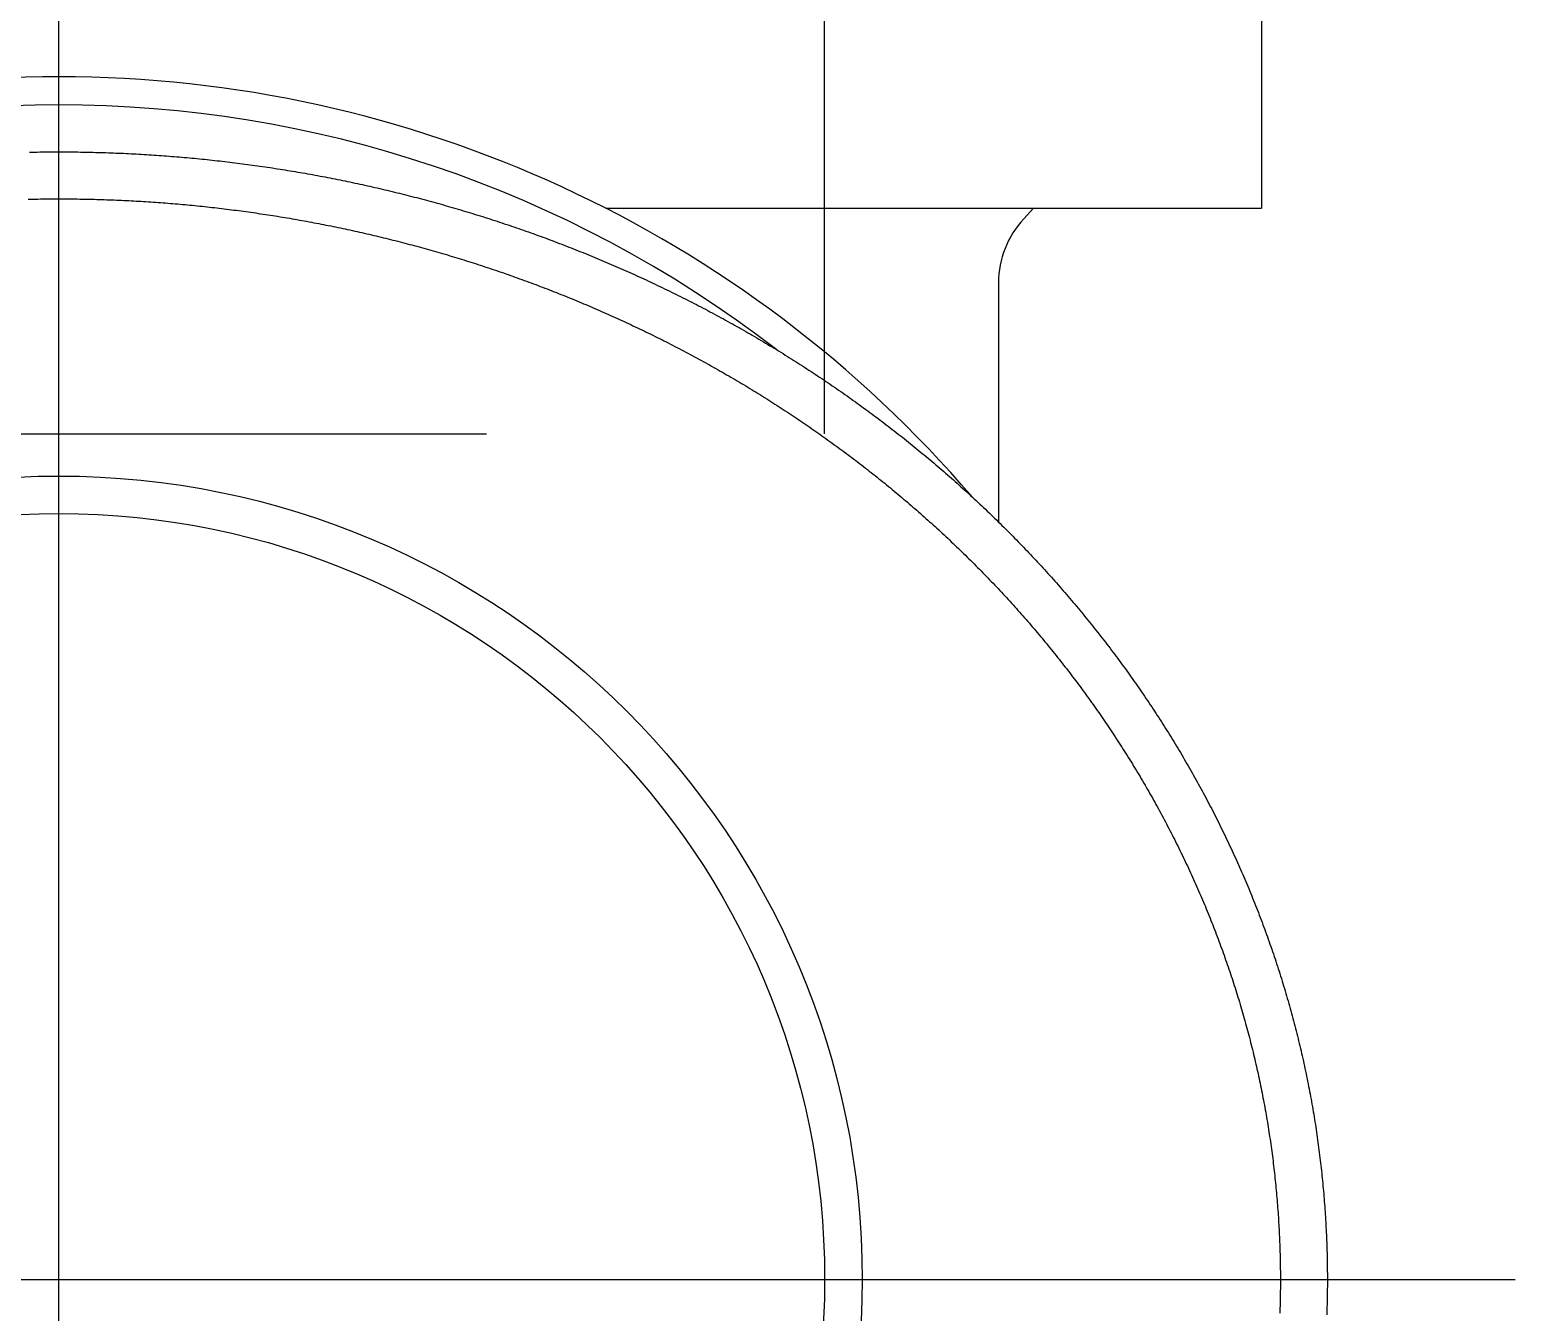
# Model space of a CAD drawing. Extents: x -38 to 89, y -36 to 36.
# Drawn here: x 73.22 to 89.03, y -0.35 to 13.3 of the extents above; entities that cross this region are included whole.
import ezdxf

# ---------------------------------------------------------------- set-up
doc = ezdxf.new("R2010")
doc.units = 0
doc.linetypes.add('CENTER', pattern=[50.8, 31.75, -6.35, 6.35, -6.35])
doc.linetypes.add('DASHED', pattern=[19.05, 12.7, -6.35])
doc.layers.get('0').update_dxf_attribs({"linetype": 'CONTINUOUS'})
doc.layers.add('CENTER', color=1, linetype='CENTER')

msp = doc.modelspace()

# ---------------------------------------------------------------- linework, layer by layer
at = {"color": 3, "linetype": 'DASHED'}
for p, q in [((81.683636, 9), (81.683636, 33.6)), ((65.383636, 9), (81.683636, 9))]:
    msp.add_line(p, q, dxfattribs=at)
at = {"color": 7, "linetype": 'CONTINUOUS'}
for p, q in [((86.333636, 18.6), (86.333636, 11.4)), ((79.354289, 11.4), (86.333636, 11.4)), ((83.80258, 11.288155), (83.906969, 11.4)), ((83.533636, 10.605837), (83.533636, 8.061492))]:
    msp.add_line(p, q, dxfattribs=at)
at = {"color": 7}
for points in [[(73.223, 11.9968, 0), (73.25, 11.9973, 0), (73.277, 11.9978, 0), (73.304, 11.9983, 0), (73.331, 11.9986, 0), (73.358, 11.999, 0), (73.385, 11.9993, 0), (73.4121, 11.9995, 0), (73.4391, 11.9997, 0), (73.4661, 11.9998, 0), (73.4931, 11.9999, 0), (73.5201, 12, 0), (73.5471, 12, 0), (73.5742, 11.9999, 0), (73.6012, 11.9998, 0), (73.6282, 11.9997, 0), (73.6552, 11.9995, 0), (73.6822, 11.9993, 0), (73.7092, 11.999, 0), (73.7363, 11.9986, 0), (73.7633, 11.9983, 0), (73.7903, 11.9978, 0), (73.8173, 11.9973, 0), (73.8443, 11.9968, 0), (73.8713, 11.9962, 0), (73.8983, 11.9956, 0), (73.9253, 11.9949, 0), (73.9523, 11.9942, 0), (73.9794, 11.9935, 0), (74.0064, 11.9926, 0), (74.0334, 11.9918, 0), (74.0604, 11.9909, 0), (74.0874, 11.9899, 0), (74.1144, 11.9889, 0), (74.1414, 11.9878, 0), (74.1683, 11.9867, 0), (74.1953, 11.9856, 0), (74.2223, 11.9844, 0), (74.2493, 11.9831, 0), (74.2763, 11.9818, 0), (74.3033, 11.9805, 0), (74.3303, 11.9791, 0), (74.3572, 11.9776, 0), (74.3842, 11.9762, 0), (74.4112, 11.9746, 0), (74.4382, 11.973, 0), (74.4651, 11.9714, 0), (74.4921, 11.9697, 0), (74.5191, 11.968, 0), (74.546, 11.9662, 0), (74.573, 11.9644, 0), (74.5999, 11.9625, 0), (74.6269, 11.9606, 0), (74.6538, 11.9586, 0), (74.6808, 11.9566, 0), (74.7077, 11.9545, 0), (74.7346, 11.9524, 0), (74.7616, 11.9503, 0), (74.7885, 11.948, 0), (74.8154, 11.9458, 0), (74.8423, 11.9435, 0), (74.8692, 11.9411, 0), (74.8962, 11.9387, 0), (74.9231, 11.9363, 0), (74.95, 11.9338, 0), (74.9769, 11.9312, 0), (75.0037, 11.9286, 0), (75.0306, 11.926, 0), (75.0575, 11.9233, 0), (75.0844, 11.9206, 0), (75.1113, 11.9178, 0), (75.1381, 11.9149, 0), (75.165, 11.9121, 0), (75.1918, 11.9091, 0), (75.2187, 11.9062, 0), (75.2455, 11.9031, 0), (75.2724, 11.9, 0), (75.2992, 11.8969, 0), (75.3261, 11.8938, 0), (75.3529, 11.8905, 0), (75.3797, 11.8873, 0), (75.4065, 11.884, 0), (75.4333, 11.8806, 0), (75.4601, 11.8772, 0), (75.4869, 11.8737, 0), (75.5137, 11.8702, 0), (75.5405, 11.8667, 0), (75.5673, 11.8631, 0), (75.594, 11.8594, 0), (75.6208, 11.8557, 0), (75.6475, 11.852, 0), (75.6743, 11.8482, 0), (75.701, 11.8443, 0), (75.7278, 11.8404, 0), (75.7545, 11.8365, 0), (75.7812, 11.8325, 0), (75.8079, 11.8285, 0), (75.8346, 11.8244, 0), (75.8613, 11.8203, 0), (75.888, 11.8161, 0), (75.9147, 11.8119, 0), (75.9414, 11.8076, 0), (75.9681, 11.8033, 0), (75.9947, 11.7989, 0), (76.0214, 11.7945, 0), (76.048, 11.79, 0), (76.0746, 11.7855, 0), (76.1013, 11.781, 0), (76.1279, 11.7763, 0), (76.1545, 11.7717, 0), (76.1811, 11.767, 0), (76.2077, 11.7622, 0), (76.2343, 11.7574, 0), (76.2609, 11.7526, 0), (76.2874, 11.7477, 0), (76.314, 11.7427, 0), (76.3406, 11.7378, 0), (76.3671, 11.7327, 0), (76.3936, 11.7276, 0), (76.4202, 11.7225, 0), (76.4467, 11.7173, 0), (76.4732, 11.7121, 0), (76.4997, 11.7068, 0), (76.5262, 11.7015, 0), (76.5526, 11.6961, 0), (76.5791, 11.6907, 0), (76.6056, 11.6852, 0), (76.632, 11.6797, 0), (76.6585, 11.6741, 0), (76.6849, 11.6685, 0), (76.7113, 11.6628, 0), (76.7377, 11.6571, 0), (76.7641, 11.6514, 0), (76.7905, 11.6456, 0), (76.8169, 11.6397, 0), (76.8432, 11.6338, 0), (76.8696, 11.6279, 0), (76.8959, 11.6219, 0), (76.9223, 11.6158, 0), (76.9486, 11.6097, 0), (76.9749, 11.6036, 0), (77.0012, 11.5974, 0), (77.0275, 11.5912, 0), (77.0538, 11.5849, 0), (77.08, 11.5785, 0), (77.1063, 11.5722, 0), (77.1325, 11.5657, 0), (77.1588, 11.5593, 0), (77.185, 11.5527, 0), (77.2112, 11.5462, 0), (77.2374, 11.5395, 0), (77.2636, 11.5329, 0), (77.2898, 11.5262, 0), (77.3159, 11.5194, 0), (77.3421, 11.5126, 0), (77.3682, 11.5057, 0), (77.3943, 11.4988, 0), (77.4205, 11.4919, 0), (77.4466, 11.4849, 0), (77.4726, 11.4778, 0), (77.4987, 11.4707, 0), (77.5248, 11.4636, 0), (77.5508, 11.4564, 0), (77.5769, 11.4492, 0), (77.6029, 11.4419, 0), (77.6289, 11.4345, 0), (77.6549, 11.4272, 0), (77.6809, 11.4197, 0), (77.7069, 11.4122, 0), (77.7328, 11.4047, 0), (77.7588, 11.3971, 0), (77.7847, 11.3895, 0), (77.8106, 11.3819, 0), (77.8365, 11.3741, 0), (77.8624, 11.3664, 0), (77.8883, 11.3586, 0), (77.9141, 11.3507, 0), (77.94, 11.3428, 0), (77.9658, 11.3348, 0), (77.9916, 11.3268, 0), (78.0174, 11.3188, 0), (78.0432, 11.3107, 0), (78.069, 11.3025, 0), (78.0948, 11.2944, 0), (78.1205, 11.2861, 0), (78.1462, 11.2778, 0), (78.172, 11.2695, 0), (78.1977, 11.2611, 0), (78.2233, 11.2527, 0), (78.249, 11.2442, 0), (78.2747, 11.2357, 0), (78.3003, 11.2271, 0), (78.3259, 11.2185, 0), (78.3516, 11.2098, 0), (78.3771, 11.2011, 0), (78.4027, 11.1923, 0), (78.4283, 11.1835, 0), (78.4538, 11.1746, 0), (78.4794, 11.1657, 0), (78.5049, 11.1568, 0), (78.5304, 11.1478, 0), (78.5559, 11.1387, 0), (78.5813, 11.1296, 0), (78.6068, 11.1205, 0), (78.6322, 11.1113, 0), (78.6576, 11.102, 0), (78.683, 11.0927, 0), (78.7084, 11.0834, 0), (78.7338, 11.074, 0), (78.7591, 11.0646, 0), (78.7845, 11.0551, 0), (78.8098, 11.0456, 0), (78.8351, 11.036, 0), (78.8604, 11.0264, 0), (78.8856, 11.0167, 0), (78.9109, 11.007, 0), (78.9361, 10.9972, 0), (78.9613, 10.9874, 0), (78.9865, 10.9775, 0), (79.0117, 10.9676, 0), (79.0369, 10.9577, 0), (79.062, 10.9477, 0), (79.0871, 10.9376, 0), (79.1122, 10.9275, 0), (79.1373, 10.9174, 0), (79.1624, 10.9072, 0), (79.1875, 10.8969, 0), (79.2125, 10.8867, 0), (79.2375, 10.8763, 0), (79.2625, 10.8659, 0), (79.2875, 10.8555, 0), (79.3124, 10.845, 0), (79.3374, 10.8345, 0), (79.3623, 10.8239, 0), (79.3872, 10.8133, 0), (79.4121, 10.8026, 0), (79.437, 10.7919, 0), (79.4618, 10.7811, 0), (79.4866, 10.7703, 0), (79.5114, 10.7595, 0), (79.5362, 10.7485, 0), (79.561, 10.7376, 0), (79.5857, 10.7266, 0), (79.6105, 10.7155, 0), (79.6352, 10.7044, 0), (79.6599, 10.6933, 0), (79.6845, 10.6821, 0), (79.7092, 10.6708, 0), (79.7338, 10.6596, 0), (79.7584, 10.6482, 0), (79.783, 10.6368, 0), (79.8076, 10.6254, 0), (79.8321, 10.6139, 0), (79.8566, 10.6024, 0), (79.8811, 10.5908, 0), (79.9056, 10.5792, 0), (79.9301, 10.5675, 0), (79.9545, 10.5558, 0), (79.979, 10.544, 0), (80.0034, 10.5322, 0), (80.0277, 10.5204, 0), (80.0521, 10.5084, 0), (80.0764, 10.4965, 0), (80.1008, 10.4845, 0), (80.1251, 10.4724, 0), (80.1493, 10.4603, 0), (80.1736, 10.4482, 0), (80.1978, 10.436, 0), (80.222, 10.4237, 0), (80.2462, 10.4114, 0), (80.2704, 10.3991, 0), (80.2945, 10.3867, 0), (80.3186, 10.3743, 0), (80.3427, 10.3618, 0), (80.3668, 10.3493, 0), (80.3909, 10.3367, 0), (80.4149, 10.3241, 0), (80.4389, 10.3114, 0), (80.4629, 10.2987, 0), (80.4868, 10.2859, 0), (80.5108, 10.2731, 0), (80.5347, 10.2602, 0), (80.5586, 10.2473, 0), (80.5824, 10.2344, 0), (80.6063, 10.2214, 0), (80.6301, 10.2083, 0), (80.6539, 10.1952, 0), (80.6777, 10.182, 0), (80.7014, 10.1689, 0), (80.7251, 10.1556, 0), (80.7488, 10.1423, 0), (80.7725, 10.129, 0), (80.7961, 10.1156, 0), (80.8198, 10.1022, 0), (80.8434, 10.0887, 0), (80.8669, 10.0752, 0), (80.8905, 10.0616, 0), (80.914, 10.048, 0), (80.9375, 10.0343, 0), (80.961, 10.0206, 0), (80.9844, 10.0068, 0), (81.0078, 9.99303, 0), (81.0312, 9.97917, 0), (81.0546, 9.96527, 0), (81.0779, 9.95132, 0), (81.1012, 9.93733, 0), (81.1245, 9.92329, 0), (81.1478, 9.9092, 0), (81.171, 9.89506, 0), (81.1942, 9.88088, 0), (81.2174, 9.86666, 0), (81.2405, 9.85238, 0), (81.2636, 9.83806, 0), (81.2867, 9.82369, 0), (81.3098, 9.80928, 0), (81.3328, 9.79482, 0), (81.3558, 9.78031, 0), (81.3788, 9.76575, 0), (81.4018, 9.75115, 0), (81.4247, 9.73651, 0), (81.4476, 9.72181, 0), (81.4705, 9.70708, 0), (81.4933, 9.69229, 0), (81.5161, 9.67746, 0), (81.5389, 9.66258, 0), (81.5616, 9.64766, 0), (81.5844, 9.63269, 0), (81.607, 9.61767, 0), (81.6297, 9.60261, 0), (81.6523, 9.5875, 0), (81.6749, 9.57234, 0), (81.6975, 9.55714, 0), (81.7201, 9.5419, 0), (81.7426, 9.5266, 0), (81.7651, 9.51126, 0), (81.7875, 9.49588, 0), (81.8099, 9.48045, 0), (81.8323, 9.46497, 0), (81.8547, 9.44945, 0), (81.877, 9.43388, 0), (81.8993, 9.41827, 0), (81.9216, 9.40261, 0), (81.9438, 9.38691, 0), (81.966, 9.37116, 0), (81.9882, 9.35536, 0), (82.0103, 9.33952, 0), (82.0324, 9.32363, 0), (82.0545, 9.3077, 0), (82.0765, 9.29172, 0), (82.0985, 9.2757, 0), (82.1205, 9.25963, 0), (82.1424, 9.24352, 0), (82.1644, 9.22736, 0), (82.1862, 9.21115, 0), (82.2081, 9.19491, 0), (82.2299, 9.17861, 0), (82.2517, 9.16227, 0), (82.2734, 9.14589, 0), (82.2951, 9.12946, 0), (82.3168, 9.11299, 0), (82.3384, 9.09647, 0), (82.3601, 9.07991, 0), (82.3816, 9.0633, 0), (82.4032, 9.04665, 0), (82.4247, 9.02995, 0), (82.4462, 9.01321, 0), (82.4676, 8.99642, 0), (82.489, 8.97959, 0), (82.5104, 8.96271, 0), (82.5317, 8.94579, 0), (82.553, 8.92883, 0), (82.5743, 8.91182, 0), (82.5955, 8.89477, 0), (82.6167, 8.87767, 0), (82.6378, 8.86053, 0), (82.659, 8.84335, 0), (82.68, 8.82612, 0), (82.7011, 8.80885, 0), (82.7221, 8.79153, 0), (82.7431, 8.77417, 0), (82.764, 8.75676, 0), (82.7849, 8.73931, 0), (82.8058, 8.72182, 0), (82.8266, 8.70429, 0), (82.8474, 8.68671, 0), (82.8682, 8.66908, 0), (82.8889, 8.65142, 0), (82.9096, 8.63371, 0), (82.9303, 8.61595, 0), (82.9509, 8.59815, 0), (82.9714, 8.58031, 0), (82.992, 8.56243, 0), (83.0125, 8.5445, 0), (83.0329, 8.52653, 0), (83.0534, 8.50852, 0), (83.0737, 8.49046, 0), (83.0941, 8.47236, 0), (83.1144, 8.45422, 0), (83.1347, 8.43603, 0), (83.1549, 8.4178, 0), (83.1751, 8.39953, 0), (83.1952, 8.38121, 0), (83.2153, 8.36285, 0), (83.2354, 8.34445, 0), (83.2555, 8.32601, 0), (83.2754, 8.30752, 0), (83.2954, 8.28899, 0), (83.3153, 8.27042, 0), (83.3352, 8.25181, 0), (83.355, 8.23315, 0), (83.3748, 8.21445, 0), (83.3946, 8.19571, 0), (83.4143, 8.17692, 0), (83.434, 8.1581, 0), (83.4536, 8.13923, 0), (83.4732, 8.12032, 0), (83.4928, 8.10136, 0), (83.5123, 8.08237, 0), (83.5318, 8.06333, 0), (83.5512, 8.04425, 0), (83.5706, 8.02513, 0), (83.5899, 8.00597, 0), (83.6092, 7.98676, 0), (83.6285, 7.96752, 0), (83.6477, 7.94823, 0), (83.6669, 7.9289, 0), (83.6861, 7.90953, 0), (83.7052, 7.89011, 0), (83.7242, 7.87066, 0), (83.7432, 7.85116, 0), (83.7622, 7.83162, 0), (83.7811, 7.81204, 0), (83.8, 7.79242, 0), (83.8189, 7.77276, 0), (83.8377, 7.75306, 0), (83.8564, 7.73331, 0), (83.8752, 7.71353, 0), (83.8938, 7.6937, 0), (83.9125, 7.67383, 0), (83.9311, 7.65393, 0), (83.9496, 7.63398, 0), (83.9681, 7.61399, 0), (83.9866, 7.59395, 0), (84.005, 7.57388, 0), (84.0233, 7.55377, 0), (84.0417, 7.53362, 0), (84.06, 7.51342, 0), (84.0782, 7.49319, 0), (84.0964, 7.47291, 0), (84.1145, 7.4526, 0), (84.1326, 7.43224, 0), (84.1507, 7.41184, 0), (84.1687, 7.39141, 0), (84.1867, 7.37093, 0), (84.2046, 7.35041, 0), (84.2225, 7.32985, 0), (84.2403, 7.30926, 0), (84.2581, 7.28862, 0), (84.2759, 7.26794, 0), (84.2936, 7.24722, 0), (84.3112, 7.22646, 0), (84.3288, 7.20566, 0), (84.3464, 7.18483, 0), (84.3639, 7.16395, 0), (84.3814, 7.14303, 0), (84.3988, 7.12207, 0), (84.4162, 7.10108, 0), (84.4335, 7.08004, 0), (84.4508, 7.05896, 0), (84.4681, 7.03785, 0), (84.4853, 7.01669, 0), (84.5024, 6.9955, 0), (84.5195, 6.97427, 0), (84.5366, 6.95299, 0), (84.5536, 6.93168, 0), (84.5705, 6.91033, 0), (84.5874, 6.88894, 0), (84.6043, 6.86751, 0), (84.6211, 6.84604, 0), (84.6379, 6.82453, 0), (84.6546, 6.80298, 0), (84.6713, 6.7814, 0), (84.6879, 6.75977, 0), (84.7045, 6.73811, 0), (84.721, 6.71641, 0), (84.7375, 6.69466, 0), (84.7539, 6.67288, 0), (84.7703, 6.65106, 0), (84.7867, 6.6292, 0), (84.8029, 6.6073, 0), (84.8192, 6.58537, 0), (84.8354, 6.56339, 0), (84.8515, 6.54137, 0), (84.8676, 6.51932, 0), (84.8837, 6.49723, 0), (84.8996, 6.4751, 0), (84.9156, 6.45293, 0), (84.9315, 6.43072, 0), (84.9473, 6.40847, 0), (84.9631, 6.38618, 0), (84.9789, 6.36386, 0), (84.9946, 6.3415, 0), (85.0102, 6.3191, 0), (85.0258, 6.29666, 0), (85.0414, 6.27419, 0), (85.0569, 6.25167, 0), (85.0723, 6.22912, 0), (85.0877, 6.20653, 0), (85.103, 6.18391, 0), (85.1183, 6.16124, 0), (85.1336, 6.13854, 0), (85.1488, 6.1158, 0), (85.1639, 6.09303, 0), (85.179, 6.07021, 0), (85.194, 6.04737, 0), (85.209, 6.02448, 0), (85.2239, 6.00155, 0), (85.2388, 5.97859, 0), (85.2537, 5.9556, 0), (85.2684, 5.93256, 0), (85.2832, 5.90949, 0), (85.2978, 5.88639, 0), (85.3124, 5.86324, 0), (85.327, 5.84006, 0), (85.3415, 5.81685, 0), (85.356, 5.79359, 0), (85.3704, 5.77031, 0), (85.3847, 5.74698, 0), (85.399, 5.72362, 0), (85.4133, 5.70023, 0), (85.4275, 5.6768, 0), (85.4416, 5.65333, 0), (85.4557, 5.62983, 0), (85.4697, 5.60629, 0), (85.4837, 5.58271, 0), (85.4976, 5.55911, 0), (85.5115, 5.53546, 0), (85.5253, 5.51178, 0), (85.5391, 5.48807, 0), (85.5528, 5.46432, 0), (85.5664, 5.44053, 0), (85.58, 5.41672, 0), (85.5936, 5.39286, 0), (85.607, 5.36897, 0), (85.6205, 5.34505, 0), (85.6338, 5.32109, 0), (85.6472, 5.2971, 0), (85.6604, 5.27308, 0), (85.6736, 5.24902, 0), (85.6868, 5.22492, 0), (85.6999, 5.20079, 0), (85.7129, 5.17663, 0), (85.7259, 5.15243, 0), (85.7388, 5.1282, 0), (85.7517, 5.10394, 0), (85.7645, 5.07965, 0), (85.7772, 5.05532, 0), (85.7899, 5.03095, 0), (85.8025, 5.00656, 0), (85.8151, 4.98213, 0), (85.8276, 4.95768, 0), (85.8401, 4.93318, 0), (85.8525, 4.90866, 0), (85.8648, 4.88411, 0), (85.8771, 4.85952, 0), (85.8894, 4.8349, 0), (85.9015, 4.81026, 0), (85.9136, 4.78558, 0), (85.9257, 4.76087, 0), (85.9377, 4.73613, 0), (85.9496, 4.71135, 0), (85.9615, 4.68655, 0), (85.9733, 4.66172, 0), (85.985, 4.63686, 0), (85.9967, 4.61197, 0), (86.0084, 4.58704, 0), (86.0199, 4.56209, 0), (86.0315, 4.53711, 0), (86.0429, 4.5121, 0), (86.0543, 4.48706, 0), (86.0656, 4.46199, 0), (86.0769, 4.4369, 0), (86.0881, 4.41177, 0), (86.0993, 4.38662, 0), (86.1104, 4.36144, 0), (86.1214, 4.33623, 0), (86.1324, 4.31099, 0), (86.1433, 4.28572, 0), (86.1541, 4.26043, 0), (86.1649, 4.23511, 0), (86.1756, 4.20976, 0), (86.1863, 4.18438, 0), (86.1969, 4.15898, 0), (86.2074, 4.13355, 0), (86.2179, 4.10809, 0), (86.2283, 4.08261, 0), (86.2386, 4.0571, 0), (86.2489, 4.03157, 0), (86.2591, 4.00601, 0), (86.2693, 3.98042, 0), (86.2794, 3.95481, 0), (86.2894, 3.92917, 0), (86.2994, 3.9035, 0), (86.3093, 3.87782, 0), (86.3191, 3.8521, 0), (86.3289, 3.82636, 0), (86.3386, 3.8006, 0), (86.3483, 3.77481, 0), (86.3579, 3.749, 0), (86.3674, 3.72316, 0), (86.3769, 3.6973, 0), (86.3863, 3.67142, 0), (86.3956, 3.64551, 0), (86.4049, 3.61958, 0), (86.4141, 3.59362, 0), (86.4232, 3.56764, 0), (86.4323, 3.54164, 0), (86.4413, 3.51562, 0), (86.4502, 3.48957, 0), (86.4591, 3.4635, 0), (86.4679, 3.43741, 0), (86.4767, 3.41129, 0), (86.4853, 3.38516, 0), (86.494, 3.359, 0), (86.5025, 3.33282, 0), (86.511, 3.30662, 0), (86.5194, 3.2804, 0), (86.5278, 3.25416, 0), (86.5361, 3.22789, 0), (86.5443, 3.20161, 0), (86.5524, 3.1753, 0), (86.5605, 3.14898, 0), (86.5685, 3.12263, 0), (86.5765, 3.09627, 0), (86.5844, 3.06988, 0), (86.5922, 3.04348, 0), (86.6, 3.01706, 0), (86.6076, 2.99062, 0), (86.6153, 2.96415, 0), (86.6228, 2.93767, 0), (86.6303, 2.91118, 0), (86.6377, 2.88466, 0), (86.6451, 2.85812, 0), (86.6524, 2.83157, 0), (86.6596, 2.805, 0), (86.6668, 2.77841, 0), (86.6738, 2.75181, 0), (86.6809, 2.72518, 0), (86.6878, 2.69854, 0), (86.6947, 2.67189, 0), (86.7015, 2.64521, 0), (86.7083, 2.61852, 0), (86.715, 2.59181, 0), (86.7216, 2.56509, 0), (86.7281, 2.53835, 0), (86.7346, 2.5116, 0), (86.741, 2.48483, 0), (86.7473, 2.45804, 0), (86.7536, 2.43124, 0), (86.7598, 2.40442, 0), (86.766, 2.37759, 0), (86.772, 2.35075, 0), (86.778, 2.32389, 0), (86.784, 2.29701, 0), (86.7898, 2.27013, 0), (86.7956, 2.24322, 0), (86.8014, 2.21631, 0), (86.807, 2.18938, 0), (86.8126, 2.16243, 0), (86.8181, 2.13548, 0), (86.8236, 2.10851, 0), (86.829, 2.08153, 0), (86.8343, 2.05453, 0), (86.8395, 2.02752, 0), (86.8447, 2.0005, 0), (86.8498, 1.97347, 0), (86.8549, 1.94643, 0), (86.8598, 1.91937, 0), (86.8647, 1.89231, 0), (86.8696, 1.86523, 0), (86.8743, 1.83814, 0), (86.879, 1.81104, 0), (86.8836, 1.78393, 0), (86.8882, 1.75681, 0), (86.8927, 1.72968, 0), (86.8971, 1.70253, 0), (86.9014, 1.67538, 0), (86.9057, 1.64822, 0), (86.9099, 1.62105, 0), (86.914, 1.59387, 0), (86.9181, 1.56668, 0), (86.9221, 1.53948, 0), (86.926, 1.51227, 0), (86.9299, 1.48505, 0), (86.9336, 1.45783, 0), (86.9373, 1.43059, 0), (86.941, 1.40335, 0), (86.9446, 1.3761, 0), (86.9481, 1.34884, 0), (86.9515, 1.32158, 0), (86.9549, 1.29431, 0), (86.9582, 1.26702, 0), (86.9614, 1.23974, 0), (86.9645, 1.21244, 0), (86.9676, 1.18514, 0), (86.9706, 1.15783, 0), (86.9736, 1.13051, 0), (86.9764, 1.10319, 0), (86.9792, 1.07586, 0), (86.982, 1.04853, 0), (86.9846, 1.02119, 0), (86.9872, 0.993841, 0), (86.9898, 0.966489, 0), (86.9922, 0.939131, 0), (86.9946, 0.911768, 0), (86.9969, 0.8844, 0), (86.9991, 0.857027, 0), (87.0013, 0.829649, 0), (87.0034, 0.802266, 0), (87.0054, 0.774879, 0), (87.0074, 0.747488, 0), (87.0093, 0.720092, 0), (87.0111, 0.692692, 0), (87.0129, 0.665288, 0), (87.0145, 0.637881, 0), (87.0161, 0.61047, 0), (87.0177, 0.583056, 0), (87.0191, 0.555638, 0), (87.0205, 0.528217, 0), (87.0219, 0.500794, 0), (87.0231, 0.473368, 0), (87.0243, 0.445939, 0), (87.0254, 0.418508, 0), (87.0265, 0.391074, 0), (87.0274, 0.363639, 0), (87.0283, 0.336201, 0), (87.0292, 0.308762, 0), (87.0299, 0.281321, 0), (87.0306, 0.253879, 0), (87.0312, 0.226436, 0), (87.0318, 0.198991, 0), (87.0323, 0.171546, 0), (87.0327, 0.144099, 0), (87.033, 0.116652, 0), (87.0333, 0.089205, 0), (87.0335, 0.061757, 0), (87.0336, 0.03431, 0), (87.0336, 0.006862, 0), (87.0336, -0.020586, 0), (87.0335, -0.048033, 0), (87.0334, -0.075481, 0), (87.0331, -0.102929, 0), (87.0328, -0.130376, 0), (87.0325, -0.157823, 0), (87.032, -0.18527, 0), (87.0315, -0.212717, 0), (87.0309, -0.240163, 0), (87.0303, -0.267608, 0), (87.0296, -0.295053, 0), (87.0288, -0.322497, 0), (87.0279, -0.349941, 0), (87.027, -0.377384, 0)], [(73.2071, 11.4964, 0), (73.2332, 11.4969, 0), (73.2593, 11.4974, 0), (73.2854, 11.4979, 0), (73.3116, 11.4983, 0), (73.3377, 11.4987, 0), (73.3638, 11.499, 0), (73.3899, 11.4993, 0), (73.4161, 11.4995, 0), (73.4422, 11.4997, 0), (73.4683, 11.4999, 0), (73.4944, 11.4999, 0), (73.5206, 11.5, 0), (73.5467, 11.5, 0), (73.5728, 11.4999, 0), (73.599, 11.4999, 0), (73.6251, 11.4997, 0), (73.6512, 11.4995, 0), (73.6773, 11.4993, 0), (73.7035, 11.499, 0), (73.7296, 11.4987, 0), (73.7557, 11.4983, 0), (73.7818, 11.4979, 0), (73.808, 11.4974, 0), (73.8341, 11.4969, 0), (73.8602, 11.4964, 0), (73.8863, 11.4958, 0), (73.9124, 11.4951, 0), (73.9386, 11.4944, 0), (73.9647, 11.4937, 0), (73.9908, 11.4929, 0), (74.0169, 11.492, 0), (74.043, 11.4912, 0), (74.0691, 11.4902, 0), (74.0952, 11.4893, 0), (74.1213, 11.4882, 0), (74.1474, 11.4872, 0), (74.1736, 11.4861, 0), (74.1997, 11.4849, 0), (74.2258, 11.4837, 0), (74.2518, 11.4824, 0), (74.2779, 11.4811, 0), (74.304, 11.4798, 0), (74.3301, 11.4784, 0), (74.3562, 11.4769, 0), (74.3823, 11.4755, 0), (74.4084, 11.4739, 0), (74.4345, 11.4723, 0), (74.4605, 11.4707, 0), (74.4866, 11.469, 0), (74.5127, 11.4673, 0), (74.5387, 11.4656, 0), (74.5648, 11.4637, 0), (74.5909, 11.4619, 0), (74.6169, 11.46, 0), (74.643, 11.458, 0), (74.669, 11.456, 0), (74.6951, 11.454, 0), (74.7211, 11.4519, 0), (74.7471, 11.4498, 0), (74.7732, 11.4476, 0), (74.7992, 11.4453, 0), (74.8252, 11.4431, 0), (74.8512, 11.4407, 0), (74.8773, 11.4384, 0), (74.9033, 11.436, 0), (74.9293, 11.4335, 0), (74.9553, 11.431, 0), (74.9813, 11.4284, 0), (75.0073, 11.4258, 0), (75.0333, 11.4232, 0), (75.0592, 11.4205, 0), (75.0852, 11.4177, 0), (75.1112, 11.415, 0), (75.1372, 11.4121, 0), (75.1631, 11.4092, 0), (75.1891, 11.4063, 0), (75.215, 11.4033, 0), (75.241, 11.4003, 0), (75.2669, 11.3973, 0), (75.2929, 11.3942, 0), (75.3188, 11.391, 0), (75.3447, 11.3878, 0), (75.3706, 11.3845, 0), (75.3966, 11.3812, 0), (75.4225, 11.3779, 0), (75.4484, 11.3745, 0), (75.4743, 11.3711, 0), (75.5001, 11.3676, 0), (75.526, 11.3641, 0), (75.5519, 11.3605, 0), (75.5778, 11.3569, 0), (75.6036, 11.3532, 0), (75.6295, 11.3495, 0), (75.6553, 11.3457, 0), (75.6812, 11.3419, 0), (75.707, 11.3381, 0), (75.7328, 11.3342, 0), (75.7586, 11.3302, 0), (75.7845, 11.3262, 0), (75.8103, 11.3222, 0), (75.8361, 11.3181, 0), (75.8618, 11.314, 0), (75.8876, 11.3098, 0), (75.9134, 11.3056, 0), (75.9392, 11.3013, 0), (75.9649, 11.297, 0), (75.9907, 11.2926, 0), (76.0164, 11.2882, 0), (76.0422, 11.2838, 0), (76.0679, 11.2793, 0), (76.0936, 11.2747, 0), (76.1193, 11.2701, 0), (76.145, 11.2655, 0), (76.1707, 11.2608, 0), (76.1964, 11.256, 0), (76.2221, 11.2513, 0), (76.2477, 11.2464, 0), (76.2734, 11.2416, 0), (76.299, 11.2367, 0), (76.3247, 11.2317, 0), (76.3503, 11.2267, 0), (76.3759, 11.2216, 0), (76.4015, 11.2165, 0), (76.4271, 11.2114, 0), (76.4527, 11.2062, 0), (76.4783, 11.2009, 0), (76.5039, 11.1956, 0), (76.5294, 11.1903, 0), (76.555, 11.1849, 0), (76.5805, 11.1795, 0), (76.6061, 11.174, 0), (76.6316, 11.1685, 0), (76.6571, 11.1629, 0), (76.6826, 11.1573, 0), (76.7081, 11.1517, 0), (76.7336, 11.146, 0), (76.7591, 11.1402, 0), (76.7845, 11.1344, 0), (76.81, 11.1286, 0), (76.8354, 11.1227, 0), (76.8608, 11.1168, 0), (76.8862, 11.1108, 0), (76.9117, 11.1048, 0), (76.937, 11.0987, 0), (76.9624, 11.0926, 0), (76.9878, 11.0864, 0), (77.0132, 11.0802, 0), (77.0385, 11.0739, 0), (77.0639, 11.0676, 0), (77.0892, 11.0613, 0), (77.1145, 11.0549, 0), (77.1398, 11.0484, 0), (77.1651, 11.042, 0), (77.1904, 11.0354, 0), (77.2156, 11.0288, 0), (77.2409, 11.0222, 0), (77.2661, 11.0155, 0), (77.2914, 11.0088, 0), (77.3166, 11.0021, 0), (77.3418, 10.9953, 0), (77.367, 10.9884, 0), (77.3922, 10.9815, 0), (77.4173, 10.9746, 0), (77.4425, 10.9676, 0), (77.4676, 10.9605, 0), (77.4928, 10.9534, 0), (77.5179, 10.9463, 0), (77.543, 10.9391, 0), (77.5681, 10.9319, 0), (77.5931, 10.9246, 0), (77.6182, 10.9173, 0), (77.6433, 10.9099, 0), (77.6683, 10.9025, 0), (77.6933, 10.8951, 0), (77.7183, 10.8876, 0), (77.7433, 10.88, 0), (77.7683, 10.8724, 0), (77.7933, 10.8648, 0), (77.8182, 10.8571, 0), (77.8432, 10.8494, 0), (77.8681, 10.8416, 0), (77.893, 10.8338, 0), (77.9179, 10.8259, 0), (77.9428, 10.818, 0), (77.9676, 10.8101, 0), (77.9925, 10.802, 0), (78.0173, 10.794, 0), (78.0422, 10.7859, 0), (78.067, 10.7778, 0), (78.0918, 10.7696, 0), (78.1165, 10.7613, 0), (78.1413, 10.753, 0), (78.166, 10.7447, 0), (78.1908, 10.7363, 0), (78.2155, 10.7279, 0), (78.2402, 10.7195, 0), (78.2649, 10.711, 0), (78.2895, 10.7024, 0), (78.3142, 10.6938, 0), (78.3388, 10.6851, 0), (78.3635, 10.6764, 0), (78.3881, 10.6677, 0), (78.4127, 10.6589, 0), (78.4372, 10.6501, 0), (78.4618, 10.6412, 0), (78.4863, 10.6323, 0), (78.5109, 10.6233, 0), (78.5354, 10.6143, 0), (78.5599, 10.6052, 0), (78.5843, 10.5961, 0), (78.6088, 10.587, 0), (78.6332, 10.5778, 0), (78.6577, 10.5685, 0), (78.6821, 10.5593, 0), (78.7065, 10.5499, 0), (78.7308, 10.5405, 0), (78.7552, 10.5311, 0), (78.7795, 10.5216, 0), (78.8039, 10.5121, 0), (78.8282, 10.5025, 0), (78.8524, 10.4929, 0), (78.8767, 10.4833, 0), (78.901, 10.4736, 0), (78.9252, 10.4638, 0), (78.9494, 10.454, 0), (78.9736, 10.4442, 0), (78.9978, 10.4343, 0), (79.022, 10.4244, 0), (79.0461, 10.4144, 0), (79.0702, 10.4044, 0), (79.0943, 10.3943, 0), (79.1184, 10.3842, 0), (79.1425, 10.374, 0), (79.1665, 10.3638, 0), (79.1906, 10.3536, 0), (79.2146, 10.3433, 0), (79.2386, 10.3329, 0), (79.2626, 10.3225, 0), (79.2865, 10.3121, 0), (79.3105, 10.3016, 0), (79.3344, 10.2911, 0), (79.3583, 10.2805, 0), (79.3821, 10.2699, 0), (79.406, 10.2592, 0), (79.4298, 10.2485, 0), (79.4537, 10.2378, 0), (79.4775, 10.227, 0), (79.5012, 10.2161, 0), (79.525, 10.2052, 0), (79.5488, 10.1943, 0), (79.5725, 10.1833, 0), (79.5962, 10.1723, 0), (79.6199, 10.1612, 0), (79.6435, 10.1501, 0), (79.6672, 10.1389, 0), (79.6908, 10.1277, 0), (79.7144, 10.1164, 0), (79.738, 10.1051, 0), (79.7615, 10.0938, 0), (79.785, 10.0824, 0), (79.8086, 10.071, 0), (79.8321, 10.0595, 0), (79.8555, 10.0479, 0), (79.879, 10.0364, 0), (79.9024, 10.0247, 0), (79.9258, 10.0131, 0), (79.9492, 10.0013, 0), (79.9726, 9.98958, 0), (79.9959, 9.97777, 0), (80.0192, 9.96592, 0), (80.0425, 9.95402, 0), (80.0658, 9.94208, 0), (80.0891, 9.93009, 0), (80.1123, 9.91805, 0), (80.1355, 9.90597, 0), (80.1587, 9.89384, 0), (80.1819, 9.88167, 0), (80.205, 9.86945, 0), (80.2282, 9.85718, 0), (80.2513, 9.84487, 0), (80.2743, 9.83252, 0), (80.2974, 9.82012, 0), (80.3204, 9.80767, 0), (80.3434, 9.79518, 0), (80.3664, 9.78264, 0), (80.3894, 9.77005, 0), (80.4123, 9.75743, 0), (80.4352, 9.74475, 0), (80.4581, 9.73203, 0), (80.481, 9.71927, 0), (80.5038, 9.70646, 0), (80.5266, 9.6936, 0), (80.5494, 9.6807, 0), (80.5722, 9.66776, 0), (80.5949, 9.65477, 0), (80.6177, 9.64173, 0), (80.6404, 9.62865, 0), (80.663, 9.61553, 0), (80.6857, 9.60236, 0), (80.7083, 9.58914, 0), (80.7309, 9.57588, 0), (80.7534, 9.56257, 0), (80.776, 9.54922, 0), (80.7985, 9.53583, 0), (80.821, 9.52239, 0), (80.8434, 9.50891, 0), (80.8659, 9.49538, 0), (80.8883, 9.4818, 0), (80.9107, 9.46818, 0), (80.933, 9.45452, 0), (80.9553, 9.44081, 0), (80.9776, 9.42706, 0), (80.9999, 9.41326, 0), (81.0222, 9.39942, 0), (81.0444, 9.38554, 0), (81.0666, 9.37161, 0), (81.0887, 9.35763, 0), (81.1109, 9.34361, 0), (81.133, 9.32955, 0), (81.1551, 9.31544, 0), (81.1771, 9.30129, 0), (81.1991, 9.28709, 0), (81.2211, 9.27285, 0), (81.2431, 9.25857, 0), (81.265, 9.24424, 0), (81.2869, 9.22987, 0), (81.3088, 9.21545, 0), (81.3307, 9.20099, 0), (81.3525, 9.18648, 0), (81.3743, 9.17194, 0), (81.3961, 9.15734, 0), (81.4178, 9.14271, 0), (81.4395, 9.12803, 0), (81.4612, 9.1133, 0), (81.4828, 9.09853, 0), (81.5044, 9.08372, 0), (81.526, 9.06887, 0), (81.5476, 9.05397, 0), (81.5691, 9.03902, 0), (81.5906, 9.02404, 0), (81.6121, 9.009, 0), (81.6335, 8.99393, 0), (81.6549, 8.97881, 0), (81.6763, 8.96365, 0), (81.6976, 8.94845, 0), (81.7189, 8.9332, 0), (81.7402, 8.91791, 0), (81.7614, 8.90257, 0), (81.7827, 8.8872, 0), (81.8038, 8.87177, 0), (81.825, 8.85631, 0), (81.8461, 8.8408, 0), (81.8672, 8.82525, 0), (81.8882, 8.80966, 0), (81.9093, 8.79402, 0), (81.9302, 8.77834, 0), (81.9512, 8.76262, 0), (81.9721, 8.74686, 0), (81.993, 8.73105, 0), (82.0139, 8.7152, 0), (82.0347, 8.69931, 0), (82.0555, 8.68337, 0), (82.0762, 8.66739, 0), (82.097, 8.65137, 0), (82.1177, 8.63531, 0), (82.1383, 8.6192, 0), (82.1589, 8.60306, 0), (82.1795, 8.58687, 0), (82.2001, 8.57063, 0), (82.2206, 8.55436, 0), (82.2411, 8.53804, 0), (82.2615, 8.52168, 0), (82.282, 8.50528, 0), (82.3023, 8.48884, 0), (82.3227, 8.47235, 0), (82.343, 8.45583, 0), (82.3633, 8.43926, 0), (82.3835, 8.42265, 0), (82.4037, 8.40599, 0), (82.4239, 8.3893, 0), (82.444, 8.37256, 0), (82.4642, 8.35579, 0), (82.4842, 8.33897, 0), (82.5042, 8.32211, 0), (82.5242, 8.3052, 0), (82.5442, 8.28826, 0), (82.5641, 8.27128, 0), (82.584, 8.25425, 0), (82.6039, 8.23718, 0), (82.6237, 8.22007, 0), (82.6434, 8.20292, 0), (82.6632, 8.18573, 0), (82.6829, 8.1685, 0), (82.7026, 8.15122, 0), (82.7222, 8.13391, 0), (82.7418, 8.11655, 0), (82.7613, 8.09916, 0), (82.7809, 8.08172, 0), (82.8003, 8.06424, 0), (82.8198, 8.04672, 0), (82.8392, 8.02916, 0), (82.8585, 8.01156, 0), (82.8779, 7.99392, 0), (82.8972, 7.97624, 0), (82.9164, 7.95852, 0), (82.9356, 7.94075, 0), (82.9548, 7.92295, 0), (82.9739, 7.90511, 0), (82.993, 7.88722, 0), (83.0121, 7.8693, 0), (83.0311, 7.85133, 0), (83.0501, 7.83333, 0), (83.069, 7.81528, 0), (83.0879, 7.7972, 0), (83.1068, 7.77907, 0), (83.1256, 7.76091, 0), (83.1444, 7.7427, 0), (83.1631, 7.72446, 0), (83.1818, 7.70617, 0), (83.2005, 7.68785, 0), (83.2191, 7.66949, 0), (83.2377, 7.65108, 0), (83.2563, 7.63264, 0), (83.2748, 7.61416, 0), (83.2932, 7.59563, 0), (83.3116, 7.57707, 0), (83.33, 7.55847, 0), (83.3484, 7.53983, 0), (83.3667, 7.52115, 0), (83.3849, 7.50243, 0), (83.4031, 7.48367, 0), (83.4213, 7.46487, 0), (83.4394, 7.44604, 0), (83.4575, 7.42716, 0), (83.4756, 7.40825, 0), (83.4936, 7.38929, 0), (83.5116, 7.3703, 0), (83.5295, 7.35127, 0), (83.5474, 7.3322, 0), (83.5652, 7.31309, 0), (83.583, 7.29394, 0), (83.6008, 7.27476, 0), (83.6185, 7.25553, 0), (83.6362, 7.23627, 0), (83.6538, 7.21697, 0), (83.6714, 7.19763, 0), (83.6889, 7.17825, 0), (83.7064, 7.15883, 0), (83.7239, 7.13938, 0), (83.7413, 7.11988, 0), (83.7587, 7.10035, 0), (83.776, 7.08078, 0), (83.7933, 7.06118, 0), (83.8105, 7.04153, 0), (83.8277, 7.02185, 0), (83.8449, 7.00212, 0), (83.862, 6.98236, 0), (83.8791, 6.96257, 0), (83.8961, 6.94273, 0), (83.9131, 6.92286, 0), (83.93, 6.90295, 0), (83.9469, 6.883, 0), (83.9637, 6.86301, 0), (83.9805, 6.84299, 0), (83.9973, 6.82293, 0), (84.014, 6.80283, 0), (84.0307, 6.78269, 0), (84.0473, 6.76252, 0), (84.0639, 6.74231, 0), (84.0804, 6.72206, 0), (84.0969, 6.70178, 0), (84.1133, 6.68145, 0), (84.1297, 6.66109, 0), (84.1461, 6.6407, 0), (84.1624, 6.62026, 0), (84.1787, 6.59979, 0), (84.1949, 6.57929, 0), (84.211, 6.55874, 0), (84.2272, 6.53816, 0), (84.2432, 6.51754, 0), (84.2593, 6.49689, 0), (84.2752, 6.4762, 0), (84.2912, 6.45547, 0), (84.3071, 6.43471, 0), (84.3229, 6.41391, 0), (84.3387, 6.39307, 0), (84.3544, 6.3722, 0), (84.3702, 6.35128, 0), (84.3858, 6.33034, 0), (84.4014, 6.30935, 0), (84.417, 6.28833, 0), (84.4325, 6.26727, 0), (84.448, 6.24618, 0), (84.4634, 6.22505, 0), (84.4787, 6.20388, 0), (84.4941, 6.18267, 0), (84.5094, 6.16143, 0), (84.5246, 6.14016, 0), (84.5398, 6.11884, 0), (84.5549, 6.0975, 0), (84.57, 6.07611, 0), (84.585, 6.05469, 0), (84.6, 6.03323, 0), (84.6149, 6.01174, 0), (84.6298, 5.99021, 0), (84.6447, 5.96865, 0), (84.6595, 5.94705, 0), (84.6742, 5.92542, 0), (84.6889, 5.90375, 0), (84.7036, 5.88205, 0), (84.7181, 5.86031, 0), (84.7327, 5.83853, 0), (84.7472, 5.81672, 0), (84.7616, 5.79488, 0), (84.776, 5.773, 0), (84.7904, 5.75109, 0), (84.8047, 5.72914, 0), (84.8189, 5.70715, 0), (84.8331, 5.68514, 0), (84.8473, 5.66309, 0), (84.8614, 5.641, 0), (84.8754, 5.61888, 0), (84.8894, 5.59672, 0), (84.9033, 5.57454, 0), (84.9172, 5.55231, 0), (84.9311, 5.53006, 0), (84.9449, 5.50777, 0), (84.9586, 5.48544, 0), (84.9723, 5.46309, 0), (84.9859, 5.4407, 0), (84.9995, 5.41827, 0), (85.013, 5.39581, 0), (85.0265, 5.37332, 0), (85.0399, 5.3508, 0), (85.0533, 5.32824, 0), (85.0666, 5.30565, 0), (85.0799, 5.28302, 0), (85.0931, 5.26037, 0), (85.1063, 5.23768, 0), (85.1194, 5.21496, 0), (85.1325, 5.1922, 0), (85.1455, 5.16941, 0), (85.1584, 5.14659, 0), (85.1713, 5.12374, 0), (85.1842, 5.10085, 0), (85.1969, 5.07794, 0), (85.2097, 5.05499, 0), (85.2224, 5.03201, 0), (85.235, 5.00899, 0), (85.2476, 4.98595, 0), (85.2601, 4.96287, 0), (85.2726, 4.93976, 0), (85.285, 4.91662, 0), (85.2973, 4.89345, 0), (85.3096, 4.87024, 0), (85.3219, 4.84701, 0), (85.3341, 4.82374, 0), (85.3462, 4.80045, 0), (85.3583, 4.77712, 0), (85.3703, 4.75377, 0), (85.3823, 4.73038, 0), (85.3942, 4.70696, 0), (85.4061, 4.68352, 0), (85.4179, 4.66004, 0), (85.4296, 4.63654, 0), (85.4413, 4.613, 0), (85.4529, 4.58944, 0), (85.4645, 4.56585, 0), (85.476, 4.54223, 0), (85.4875, 4.51858, 0), (85.4989, 4.4949, 0), (85.5102, 4.47119, 0), (85.5215, 4.44746, 0), (85.5328, 4.42369, 0), (85.5439, 4.3999, 0), (85.5551, 4.37608, 0), (85.5661, 4.35224, 0), (85.5771, 4.32836, 0), (85.5881, 4.30446, 0), (85.599, 4.28053, 0), (85.6098, 4.25658, 0), (85.6206, 4.2326, 0), (85.6313, 4.20859, 0), (85.6419, 4.18455, 0), (85.6525, 4.16049, 0), (85.6631, 4.1364, 0), (85.6735, 4.11229, 0), (85.684, 4.08815, 0), (85.6943, 4.06398, 0), (85.7046, 4.03979, 0), (85.7149, 4.01558, 0), (85.725, 3.99133, 0), (85.7352, 3.96707, 0), (85.7452, 3.94278, 0), (85.7552, 3.91846, 0), (85.7652, 3.89412, 0), (85.7751, 3.86975, 0), (85.7849, 3.84536, 0), (85.7946, 3.82095, 0), (85.8043, 3.79651, 0), (85.814, 3.77204, 0), (85.8236, 3.74756, 0), (85.8331, 3.72305, 0), (85.8426, 3.69851, 0), (85.852, 3.67396, 0), (85.8613, 3.64938, 0), (85.8706, 3.62478, 0), (85.8798, 3.60015, 0), (85.889, 3.5755, 0), (85.898, 3.55083, 0), (85.9071, 3.52614, 0), (85.9161, 3.50142, 0), (85.925, 3.47668, 0), (85.9338, 3.45192, 0), (85.9426, 3.42714, 0), (85.9513, 3.40234, 0), (85.96, 3.37752, 0), (85.9686, 3.35267, 0), (85.9771, 3.3278, 0), (85.9856, 3.30292, 0), (85.994, 3.27801, 0), (86.0024, 3.25308, 0), (86.0106, 3.22813, 0), (86.0189, 3.20316, 0), (86.027, 3.17817, 0), (86.0351, 3.15316, 0), (86.0432, 3.12813, 0), (86.0511, 3.10309, 0), (86.059, 3.07802, 0), (86.0669, 3.05293, 0), (86.0747, 3.02783, 0), (86.0824, 3.0027, 0), (86.09, 2.97756, 0), (86.0976, 2.9524, 0), (86.1052, 2.92722, 0), (86.1126, 2.90202, 0), (86.12, 2.87681, 0), (86.1274, 2.85157, 0), (86.1346, 2.82632, 0), (86.1419, 2.80106, 0), (86.149, 2.77577, 0), (86.1561, 2.75047, 0), (86.1631, 2.72515, 0), (86.1701, 2.69981, 0), (86.1769, 2.67446, 0), (86.1838, 2.64909, 0), (86.1905, 2.62371, 0), (86.1972, 2.59831, 0), (86.2039, 2.57289, 0), (86.2104, 2.54746, 0), (86.2169, 2.52201, 0), (86.2234, 2.49655, 0), (86.2298, 2.47107, 0), (86.2361, 2.44558, 0), (86.2423, 2.42007, 0), (86.2485, 2.39455, 0), (86.2546, 2.36901, 0), (86.2607, 2.34346, 0), (86.2666, 2.31789, 0), (86.2726, 2.29231, 0), (86.2784, 2.26672, 0), (86.2842, 2.24112, 0), (86.2899, 2.2155, 0), (86.2956, 2.18986, 0), (86.3012, 2.16422, 0), (86.3067, 2.13856, 0), (86.3122, 2.11289, 0), (86.3176, 2.0872, 0), (86.3229, 2.06151, 0), (86.3282, 2.0358, 0), (86.3334, 2.01008, 0), (86.3385, 1.98434, 0), (86.3436, 1.9586, 0), (86.3486, 1.93284, 0), (86.3535, 1.90708, 0), (86.3584, 1.8813, 0), (86.3632, 1.85551, 0), (86.3679, 1.82971, 0), (86.3726, 1.8039, 0), (86.3772, 1.77808, 0), (86.3817, 1.75224, 0), (86.3862, 1.7264, 0), (86.3906, 1.70055, 0), (86.395, 1.67469, 0), (86.3992, 1.64882, 0), (86.4034, 1.62294, 0), (86.4076, 1.59705, 0), (86.4117, 1.57115, 0), (86.4157, 1.54525, 0), (86.4196, 1.51933, 0), (86.4235, 1.49341, 0), (86.4273, 1.46747, 0), (86.431, 1.44153, 0), (86.4347, 1.41558, 0), (86.4383, 1.38963, 0), (86.4419, 1.36366, 0), (86.4453, 1.33769, 0), (86.4487, 1.31171, 0), (86.4521, 1.28572, 0), (86.4553, 1.25973, 0), (86.4585, 1.23373, 0), (86.4617, 1.20772, 0), (86.4648, 1.18171, 0), (86.4678, 1.15569, 0), (86.4707, 1.12966, 0), (86.4736, 1.10362, 0), (86.4764, 1.07758, 0), (86.4791, 1.05154, 0), (86.4818, 1.02549, 0), (86.4844, 0.999429, 0), (86.4869, 0.973366, 0), (86.4894, 0.947298, 0), (86.4918, 0.921224, 0), (86.4941, 0.895146, 0), (86.4964, 0.869063, 0), (86.4986, 0.842974, 0), (86.5008, 0.816882, 0), (86.5028, 0.790784, 0), (86.5048, 0.764683, 0), (86.5068, 0.738577, 0), (86.5086, 0.712468, 0), (86.5104, 0.686354, 0), (86.5122, 0.660237, 0), (86.5138, 0.634116, 0), (86.5154, 0.607992, 0), (86.517, 0.581864, 0), (86.5184, 0.555734, 0), (86.5198, 0.5296, 0), (86.5211, 0.503464, 0), (86.5224, 0.477325, 0), (86.5236, 0.451184, 0), (86.5247, 0.42504, 0), (86.5258, 0.398894, 0), (86.5268, 0.372746, 0), (86.5277, 0.346596, 0), (86.5286, 0.320444, 0), (86.5294, 0.29429, 0), (86.5301, 0.268136, 0), (86.5308, 0.241979, 0), (86.5313, 0.215822, 0), (86.5319, 0.189664, 0), (86.5323, 0.163505, 0), (86.5327, 0.137345, 0), (86.533, 0.111184, 0), (86.5333, 0.085024, 0), (86.5335, 0.058863, 0), (86.5336, 0.032701, 0), (86.5336, 0.00654, 0), (86.5336, -0.019621, 0), (86.5335, -0.045782, 0), (86.5334, -0.071943, 0), (86.5332, -0.098104, 0), (86.5329, -0.124265, 0), (86.5325, -0.150425, 0), (86.5321, -0.176586, 0), (86.5316, -0.202746, 0), (86.5311, -0.228906, 0), (86.5304, -0.255065, 0), (86.5298, -0.281224, 0), (86.529, -0.307382, 0), (86.5282, -0.333539, 0), (86.5273, -0.359696, 0)]]:
    msp.add_polyline3d(points, dxfattribs=at)
at = {"color": 7, "linetype": 'CONTINUOUS'}
for radius in [8.55, 8.15]:
    msp.add_circle((73.533636, 0), radius, dxfattribs=at)
for centre, radius, start, end in [((73.533636, 0), 12.8, 40.5719837, 139.4280163), ((73.533636, 0), 12.5, 52.3244187, 127.6755813), ((84.533636, 10.605837), 1, 136.974934, 180)]:
    msp.add_arc(centre, radius, start, end, dxfattribs=at)
at = {"layer": 'CENTER', "color": 1, "linetype": 'CENTER'}
for p, q in [((73.533636, -14), (73.533636, 36)), ((58.033578, 0), (89.033654, 0))]:
    msp.add_line(p, q, dxfattribs=at)

doc.saveas('drawing.dxf')
